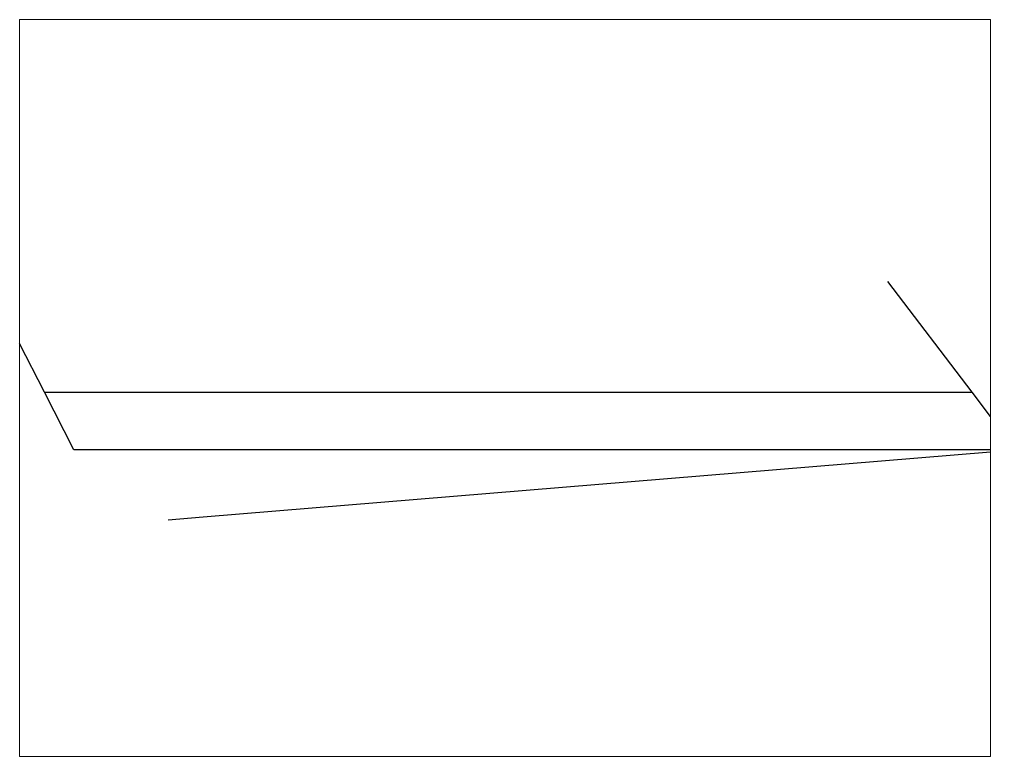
# Paper-space layout 'Layout2' of a CAD drawing. Header units: millimetres. Extents: x 26 to 231, y 20 to 176.
# The model-space entities are those that its viewports show. They can reach past a viewport. Long polylines and large blocks are cut down to what shows.
import ezdxf

# ---------------------------------------------------------------- set-up
doc = ezdxf.new("R2010")
doc.units = ezdxf.units.MM
doc.layers.add('Solid Links', color=7, linetype='Continuous')

msp = doc.modelspace()

# ---------------------------------------------------------------- linework, layer by layer
for p, q in [((1609.47, 1061.26), (1549.61, 1140.08)), ((949.62, 1061.26), (921.17, 1116.87)), ((970.55, 1020.34), (949.62, 1061.26)), ((949.62, 1061.26), (1609.47, 1061.26)), ((1640.55, 1020.34), (1609.47, 1061.26)), ((1640.55, 1020.34), (970.55, 1020.34)), ((1062.52, 972.55), (1640.55, 1020.34)), ((1037.6, 970.57), (1062.52, 972.55))]:
    msp.add_line(p, q)

psp = doc.layouts.new('Layout2')

# ---------------------------------------------------------------- viewports
at = {"layer": 'Solid Links'}
psp.add_viewport(center=(128.5, 97.5), size=(205.6, 156), view_center_point=(1277.25, 1064.27), view_height=524.1492, dxfattribs=at)

doc.saveas('drawing.dxf')
